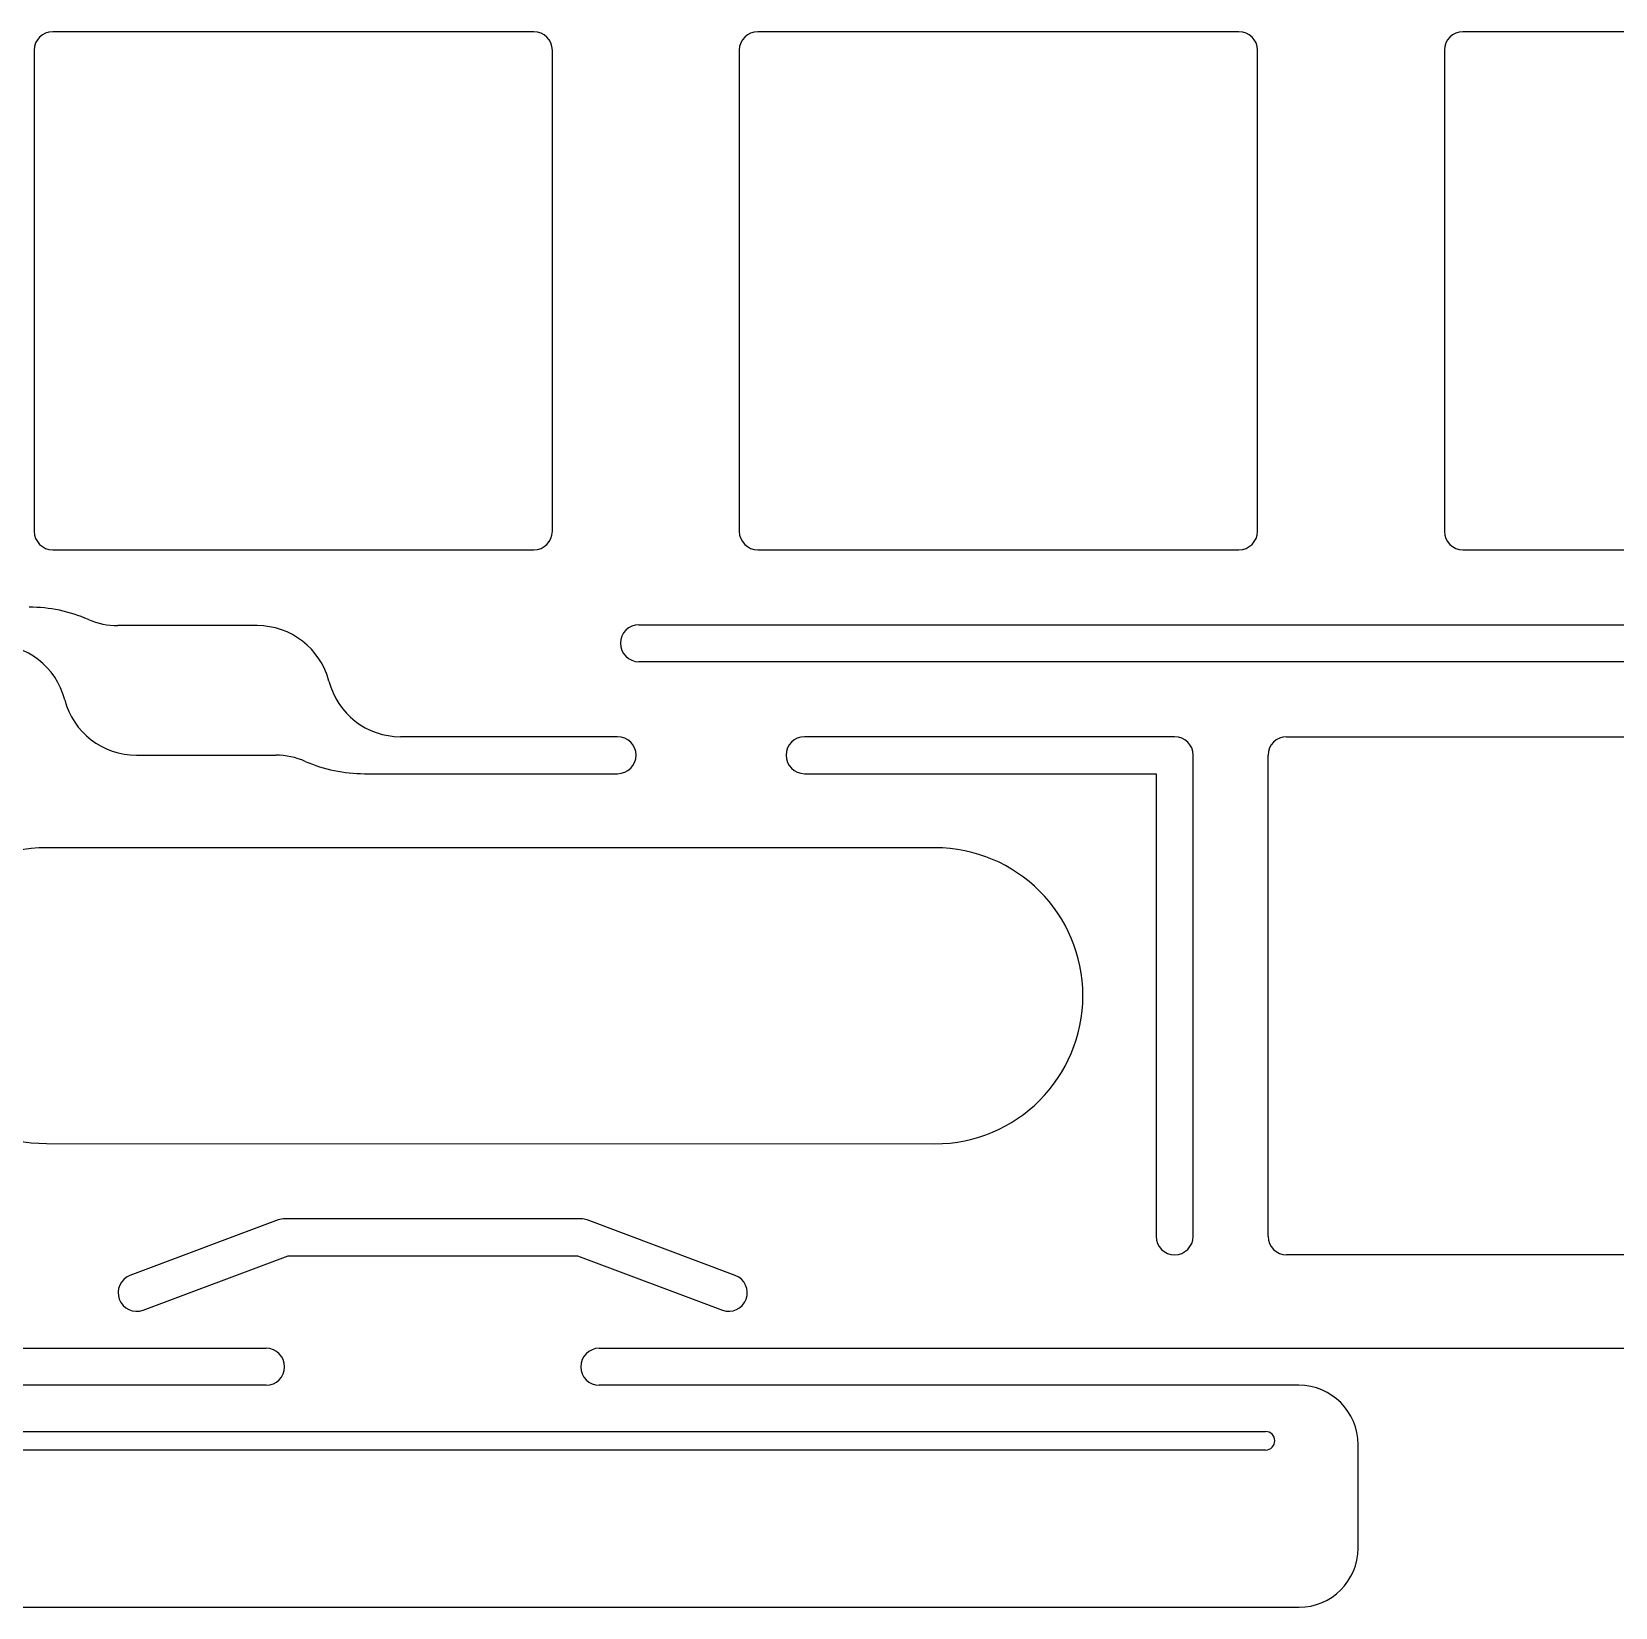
# Model space of a CAD drawing. Extents: x -1 to 285, y -102 to 8.
# Drawn here: x 101.94 to 144.73, y -101.73 to -59.15 of the extents above; entities that cross this region are included whole.
import ezdxf

# ---------------------------------------------------------------- set-up
doc = ezdxf.new("R2010")
doc.units = 0
doc.layers.add('BLACK', color=7, linetype='CONTINUOUS')

msp = doc.modelspace()

# ---------------------------------------------------------------- linework, layer by layer
at = {"layer": 'BLACK', "linetype": 'CONTINUOUS'}
for p, q in [((115.5125, -59.15), (102.5125, -59.15)), ((134.5625, -59.15), (121.5625, -59.15)), ((153.6125, -59.15), (140.6125, -59.15)), ((102.0125, -59.65), (102.0125, -72.65)), ((116.0125, -72.65), (116.0125, -59.65)), ((121.0625, -59.65), (121.0625, -72.65)), ((135.0625, -72.65), (135.0625, -59.65)), ((140.1125, -59.65), (140.1125, -72.65)), ((102.5125, -73.15), (115.5125, -73.15)), ((121.5625, -73.15), (134.5625, -73.15)), ((140.6125, -73.15), (153.6125, -73.15)), ((108.0384, -75.2), (104.275, -75.2)), ((118.35, -75.175), (166.35, -75.175)), ((166.35, -76.175), (118.35, -76.175)), ((117.775, -78.2), (111.9114, -78.2)), ((132.825, -78.2), (122.825, -78.2)), ((135.85, -78.2), (148.85, -78.2)), ((104.775, -78.7), (108.5384, -78.7)), ((133.325, -91.7), (133.325, -78.7)), ((135.35, -91.7), (135.35, -78.7)), ((110.9364, -79.2), (117.775, -79.2)), ((122.825, -79.2), (132.325, -79.2)), ((132.325, -79.2), (132.325, -91.7)), ((126.34723, -81.2), (102.34723, -81.200006)), ((102.34723, -89.192256), (126.34723, -89.2)), ((108.604275, -91.256866), (104.600965, -92.758107)), ((116.7799, -91.225), (108.779918, -91.225)), ((120.955464, -92.756829), (116.953436, -91.256069)), ((104.955464, -93.693171), (108.870586, -92.225)), ((108.870586, -92.225), (116.689251, -92.225)), ((116.689251, -92.225), (120.607583, -93.694375)), ((148.85, -92.2), (135.85, -92.2)), ((79.340975, -94.725), (108.2799, -94.725)), ((117.2799, -94.725), (167.4201, -94.725)), ((108.2799, -95.725), (89.379918, -95.725)), ((136.1799, -95.725), (117.2799, -95.725)), ((90.2799, -96.975), (135.2799, -96.975)), ((135.2799, -97.475), (90.2799, -97.475)), ((137.779918, -100.125), (137.779918, -97.325)), ((89.3799, -101.725), (136.187489, -101.725))]:
    msp.add_line(p, q, dxfattribs=at)
at = {"layer": 'BLACK'}
for centre, radius, start, end in [((102.5125, -59.65), 0.5, 90, 180), ((115.5125, -59.65), 0.5, 0, 90), ((121.5625, -59.65), 0.5, 90, 180), ((134.5625, -59.65), 0.5, 0, 90), ((140.6125, -59.65), 0.5, 90, 180), ((102.5125, -72.65), 0.5, -180, -90), ((115.5125, -72.65), 0.5, -90, 0), ((121.5625, -72.65), 0.5, -180, -90), ((134.5625, -72.65), 0.5, -90, 0), ((140.6125, -72.65), 0.5, -180, -90), ((101.8771, -78.6999), 3.9999, 66.4431687, 90), ((104.275, -73.2), 2, -113.5564615, -90), ((108.0384, -77.2001), 2.0001, 14.4799613, 90), ((118.35, -75.675), 0.5, -270, -90), ((100.902, -77.7), 2, 14.4773953, 90), ((111.9114, -76.2001), 1.9999, -165.5250563, -90), ((104.775, -76.7), 2, -165.5224902, -90), ((117.775, -78.7), 0.5, -90, 90), ((122.825, -78.7), 0.5, -270, -90), ((132.825, -78.7), 0.5, 0, 90), ((135.85, -78.7), 0.5, 90, 180), ((108.5384, -80.7005), 2.0005, 66.4480655, 90), ((110.9364, -75.1996), 4.0004, -113.5546839, -90), ((102.343359, -85.196128), 3.996128, -270, -90), ((126.34723, -85.2), 4, -90, 90), ((108.7799, -91.7252), 0.500181, 89.9979382, 110.5560184), ((116.7799, -91.7253), 0.5003, 69.704062, 90), ((132.825, -91.7), 0.5, -180, 0), ((135.85, -91.7), 0.5, -180, -90), ((104.7799, -93.225), 0.500007, -249.0308561, -69.4439682), ((120.7799, -93.225), 0.500007, -110.1592013, 69.4439682), ((108.2799, -95.225), 0.5, -90, 90), ((117.2799, -95.225), 0.5, -270, -90), ((136.1799, -97.325), 1.6, 0, 90), ((135.2799, -97.225), 0.25, -90, 90), ((136.1799, -100.125), 1.600018, -89.728241, 0)]:
    msp.add_arc(centre, radius, start, end, dxfattribs=at)

doc.saveas('drawing.dxf')
